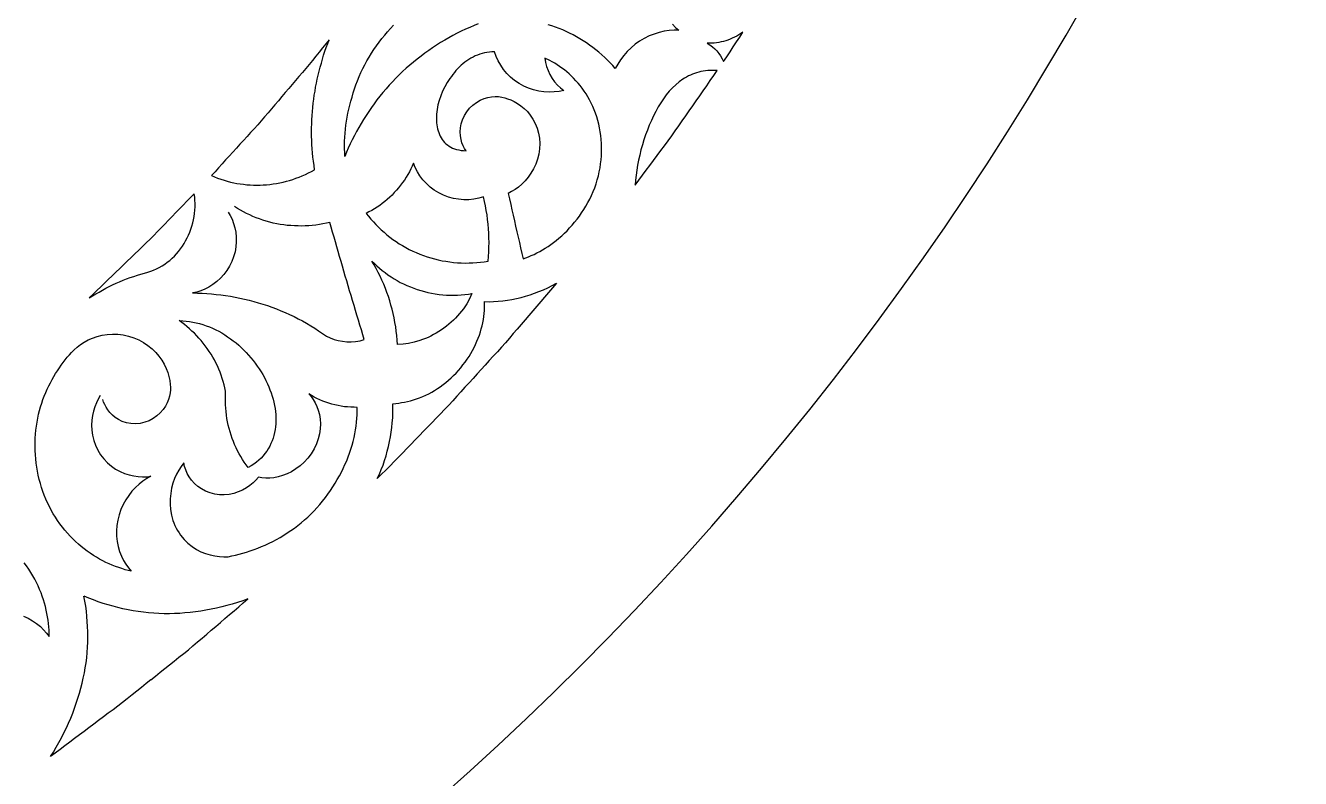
# Model space of a CAD drawing. Extents: x -1903 to -234, y -575 to 545.
# Drawn here: x -1047.8 to -816.3, y -431.3 to -294.6 of the extents above; entities that cross this region are included whole.
import ezdxf

# ---------------------------------------------------------------- set-up
doc = ezdxf.new("R2010")
doc.units = 0
doc.layers.add('LAYER_1', color=18, linetype='CONTINUOUS')

msp = doc.modelspace()

# ---------------------------------------------------------------- linework, layer by layer
at = {"layer": 'LAYER_1'}
msp.add_lwpolyline([(-1342.91, 545.22, 0.414214), (-1902.91, -14.78, 0.414214), (-1342.91, -574.78, 0.414214), (-782.91, -14.78, 0.414214)], format="xyb", close=True, dxfattribs=at)
for points in [[(-965.57, -294.35), (-966.35, -294.65), (-967.13, -294.99), (-967.9, -295.32), (-968.67, -295.69), (-969.43, -296.06), (-970.19, -296.46), (-970.94, -296.87), (-971.68, -297.3), (-972.42, -297.74), (-973.14, -298.21), (-973.86, -298.68), (-974.56, -299.19), (-975.26, -299.69), (-975.96, -300.22), (-976.66, -300.74), (-977.34, -301.29), (-978.02, -301.83), (-978.67, -302.41), (-979.32, -302.99), (-979.95, -303.6), (-980.57, -304.21), (-981.17, -304.84), (-981.77, -305.47), (-982.33, -306.13), (-982.9, -306.79), (-983.43, -307.47), (-983.97, -308.15), (-984.47, -308.85), (-984.98, -309.55), (-985.45, -310.27), (-985.93, -310.97), (-986.39, -311.69), (-986.84, -312.41), (-987.27, -313.15), (-987.69, -313.88), (-988.08, -314.62), (-988.46, -315.37), (-988.81, -316.12), (-989.17, -316.88), (-989.48, -317.64), (-989.8, -318.41), (-989.83, -317.72), (-989.85, -317.03), (-989.84, -316.33), (-989.84, -315.63), (-989.8, -314.91), (-989.76, -314.2), (-989.68, -313.48), (-989.61, -312.76), (-989.5, -312.03), (-989.39, -311.3), (-989.24, -310.56), (-989.09, -309.83), (-988.9, -309.1), (-988.72, -308.36), (-988.5, -307.63), (-988.29, -306.88), (-988.04, -306.14), (-987.79, -305.4), (-987.5, -304.66), (-987.21, -303.93), (-986.88, -303.2), (-986.55, -302.48), (-986.17, -301.77), (-985.8, -301.06), (-985.39, -300.37), (-984.98, -299.67), (-984.53, -299), (-984.08, -298.33), (-983.59, -297.68), (-983.1, -297.03), (-982.57, -296.41), (-982.05, -295.79), (-981.49, -295.19), (-980.95, -294.58)], [(-930.31, -294.38), (-929.76, -294.98), (-929.18, -295.52), (-930.04, -295.51), (-930.94, -295.57), (-931.85, -295.7), (-932.77, -295.91), (-933.68, -296.19), (-934.58, -296.55), (-935.45, -296.99), (-936.3, -297.49), (-937.1, -298.06), (-937.85, -298.69), (-938.55, -299.38), (-939.18, -300.1), (-939.76, -300.86), (-940.26, -301.65), (-940.7, -302.45), (-941.17, -301.93), (-941.64, -301.41), (-942.13, -300.92), (-942.63, -300.43), (-943.16, -299.96), (-943.68, -299.5), (-944.23, -299.06), (-944.78, -298.62), (-945.36, -298.21), (-945.93, -297.8), (-946.53, -297.43), (-947.12, -297.05), (-947.74, -296.71), (-948.35, -296.36), (-948.99, -296.05), (-949.62, -295.74), (-950.26, -295.46), (-950.91, -295.19), (-951.56, -294.95), (-952.22, -294.7), (-952.88, -294.5)], [(-1010.98, -328.5), (-1010.61, -329.13), (-1010.28, -329.82), (-1010, -330.56), (-1009.77, -331.34), (-1009.61, -332.17), (-1009.52, -333.03), (-1009.51, -333.91), (-1009.58, -334.81), (-1009.74, -335.71), (-1009.99, -336.6), (-1010.32, -337.48), (-1010.74, -338.31), (-1011.23, -339.11), (-1011.78, -339.84), (-1012.4, -340.52), (-1013.06, -341.12), (-1013.75, -341.66), (-1014.47, -342.11), (-1015.2, -342.49), (-1015.96, -342.79), (-1016.7, -343.01), (-1017.43, -343.17), (-1016.58, -343.2), (-1015.72, -343.24), (-1014.86, -343.3), (-1014, -343.36), (-1013.15, -343.45), (-1012.29, -343.54), (-1011.44, -343.66), (-1010.59, -343.79), (-1009.74, -343.95), (-1008.88, -344.11), (-1008.04, -344.3), (-1007.19, -344.5), (-1006.35, -344.73), (-1005.51, -344.96), (-1004.68, -345.22), (-1003.85, -345.48), (-1003.03, -345.78), (-1002.21, -346.08), (-1001.41, -346.41), (-1000.61, -346.75), (-999.82, -347.11), (-999.03, -347.48), (-998.27, -347.87), (-997.5, -348.27), (-996.75, -348.69), (-996, -349.12), (-995.28, -349.58), (-994.56, -350.03), (-993.86, -350.52), (-993.16, -351), (-992.48, -351.33), (-991.76, -351.61), (-991.01, -351.82), (-990.23, -351.96), (-989.44, -352.04), (-988.64, -352.04), (-987.84, -351.98), (-987.05, -351.85), (-986.28, -351.66), (-986.54, -350.77), (-986.8, -349.89), (-987.06, -349.01), (-987.33, -348.12), (-987.6, -347.23), (-987.87, -346.34), (-988.14, -345.45), (-988.4, -344.56), (-988.66, -343.67), (-988.93, -342.78), (-989.2, -341.89), (-989.46, -341), (-989.72, -340.11), (-989.98, -339.23), (-990.24, -338.34), (-990.5, -337.45), (-990.76, -336.57), (-991.02, -335.68), (-991.27, -334.8), (-991.52, -333.91), (-991.77, -333.03), (-992.02, -332.15), (-992.28, -331.26), (-992.53, -330.38), (-993.16, -330.52), (-993.79, -330.65), (-994.43, -330.76), (-995.06, -330.86), (-995.71, -330.92), (-996.35, -330.98), (-997, -331.01), (-997.65, -331.04), (-998.3, -331.03), (-998.95, -331.02), (-999.6, -330.97), (-1000.25, -330.92), (-1000.89, -330.83), (-1001.54, -330.74), (-1002.17, -330.62), (-1002.81, -330.49), (-1003.44, -330.33), (-1004.06, -330.16), (-1004.67, -329.96), (-1005.29, -329.76), (-1005.88, -329.53), (-1006.48, -329.3), (-1007.06, -329.03), (-1007.63, -328.76), (-1008.19, -328.47), (-1008.75, -328.17), (-1009.28, -327.84), (-1009.81, -327.52)], [(-1034.21, -361.81), (-1034.57, -362.44), (-1034.89, -363.11), (-1035.18, -363.85), (-1035.43, -364.61), (-1035.62, -365.43), (-1035.74, -366.28), (-1035.78, -367.17), (-1035.74, -368.08), (-1035.61, -369.01), (-1035.39, -369.93), (-1035.06, -370.83), (-1034.65, -371.71), (-1034.14, -372.53), (-1033.56, -373.3), (-1032.9, -374), (-1032.18, -374.61), (-1031.41, -375.15), (-1030.61, -375.59), (-1029.79, -375.94), (-1028.96, -376.21), (-1028.13, -376.4), (-1027.31, -376.51), (-1026.52, -376.55), (-1025.76, -376.53), (-1025.03, -376.45), (-1025.74, -376.86), (-1026.45, -377.34), (-1027.15, -377.88), (-1027.82, -378.49), (-1028.45, -379.17), (-1029.04, -379.92), (-1029.58, -380.72), (-1030.05, -381.58), (-1030.46, -382.49), (-1030.79, -383.43), (-1031.03, -384.4), (-1031.18, -385.38), (-1031.25, -386.37), (-1031.23, -387.34), (-1031.13, -388.3), (-1030.95, -389.22), (-1030.69, -390.1), (-1030.37, -390.93), (-1029.98, -391.71), (-1029.55, -392.43), (-1029.08, -393.09), (-1028.57, -393.69), (-1029.14, -393.54), (-1029.7, -393.4), (-1030.28, -393.21), (-1030.86, -393.03), (-1031.44, -392.81), (-1032.02, -392.58), (-1032.6, -392.33), (-1033.17, -392.07), (-1033.75, -391.77), (-1034.32, -391.47), (-1034.89, -391.14), (-1035.45, -390.8), (-1036.01, -390.42), (-1036.56, -390.05), (-1037.1, -389.63), (-1037.64, -389.21), (-1038.17, -388.76), (-1038.69, -388.3), (-1039.19, -387.8), (-1039.69, -387.31), (-1040.16, -386.77), (-1040.64, -386.24), (-1041.08, -385.67), (-1041.53, -385.1), (-1041.94, -384.49), (-1042.35, -383.88), (-1042.73, -383.25), (-1043.11, -382.61), (-1043.44, -381.94), (-1043.78, -381.28), (-1044.08, -380.59), (-1044.37, -379.9), (-1044.62, -379.19), (-1044.88, -378.48), (-1045.08, -377.75), (-1045.29, -377.02), (-1045.45, -376.28), (-1045.61, -375.55), (-1045.72, -374.8), (-1045.84, -374.06), (-1045.91, -373.3), (-1045.98, -372.54), (-1046.01, -371.79), (-1046.04, -371.03), (-1046.02, -370.29), (-1046.01, -369.54), (-1045.94, -368.8), (-1045.88, -368.06), (-1045.78, -367.34), (-1045.68, -366.61), (-1045.54, -365.91), (-1045.39, -365.2), (-1045.21, -364.52), (-1045.03, -363.84), (-1044.82, -363.18), (-1044.6, -362.52), (-1044.36, -361.89), (-1044.11, -361.25), (-1043.83, -360.65), (-1043.56, -360.04), (-1043.26, -359.47), (-1042.96, -358.89), (-1042.63, -358.35), (-1042.31, -357.81), (-1041.96, -357.29), (-1041.62, -356.78), (-1041.27, -356.29), (-1040.92, -355.79), (-1040.55, -355.32), (-1040.19, -354.86), (-1039.81, -354.42), (-1039.44, -353.99), (-1038.94, -353.49), (-1038.39, -353), (-1037.78, -352.53), (-1037.1, -352.1), (-1036.37, -351.71), (-1035.59, -351.37), (-1034.75, -351.08), (-1033.86, -350.87), (-1032.94, -350.72), (-1031.98, -350.67), (-1031.01, -350.69), (-1030.04, -350.81), (-1029.07, -351.02), (-1028.12, -351.32), (-1027.21, -351.71), (-1026.34, -352.18), (-1025.54, -352.71), (-1024.8, -353.31), (-1024.13, -353.96), (-1023.54, -354.66), (-1023.03, -355.38), (-1022.59, -356.12), (-1022.24, -356.87), (-1021.95, -357.62), (-1021.74, -358.37), (-1021.59, -359.09), (-1021.5, -359.8), (-1021.46, -360.28), (-1021.47, -360.78), (-1021.52, -361.33), (-1021.63, -361.9), (-1021.8, -362.5), (-1022.05, -363.12), (-1022.38, -363.74), (-1022.8, -364.35), (-1023.31, -364.94), (-1023.91, -365.49), (-1024.59, -365.97), (-1025.34, -366.36), (-1026.14, -366.66), (-1026.98, -366.85), (-1027.83, -366.93), (-1028.66, -366.88), (-1029.45, -366.74), (-1030.2, -366.49), (-1030.87, -366.17), (-1031.48, -365.78), (-1032.01, -365.35), (-1032.46, -364.89), (-1032.84, -364.41), (-1033.15, -363.93), (-1033.4, -363.45), (-1033.6, -362.98), (-1033.75, -362.53)], [(-1048.15, -401.85), (-1047.29, -402.23), (-1046.49, -402.67), (-1045.75, -403.17), (-1045.08, -403.72), (-1044.48, -404.3), (-1043.94, -404.91), (-1043.47, -405.54), (-1043.49, -404.95), (-1043.5, -404.37), (-1043.55, -403.77), (-1043.6, -403.17), (-1043.68, -402.56), (-1043.76, -401.95), (-1043.88, -401.34), (-1044, -400.72), (-1044.16, -400.1), (-1044.32, -399.48), (-1044.52, -398.85), (-1044.72, -398.23), (-1044.96, -397.6), (-1045.21, -396.97), (-1045.49, -396.35), (-1045.78, -395.73), (-1046.11, -395.12), (-1046.44, -394.51), (-1046.81, -393.91), (-1047.19, -393.32), (-1047.6, -392.73), (-1048.02, -392.15)], [(-1025.04, -413.4), (-1025.89, -414.08), (-1026.74, -414.76), (-1027.59, -415.45), (-1028.44, -416.13), (-1029.3, -416.81), (-1030.15, -417.5), (-1031.02, -418.16), (-1031.89, -418.81), (-1032.76, -419.47), (-1033.63, -420.12), (-1034.51, -420.78), (-1035.38, -421.44), (-1036.25, -422.09), (-1037.13, -422.75), (-1038, -423.4), (-1038.87, -424.06), (-1039.74, -424.71), (-1040.62, -425.37), (-1041.49, -426.02), (-1042.36, -426.68), (-1043.24, -427.33), (-1042.71, -426.49), (-1042.2, -425.63), (-1041.71, -424.76), (-1041.24, -423.89), (-1040.79, -423.02), (-1040.36, -422.13), (-1039.96, -421.25), (-1039.57, -420.35), (-1039.21, -419.45), (-1038.87, -418.55), (-1038.55, -417.65), (-1038.25, -416.74), (-1037.97, -415.82), (-1037.72, -414.91), (-1037.49, -413.99), (-1037.28, -413.07), (-1037.09, -412.15), (-1036.93, -411.23), (-1036.79, -410.3), (-1036.67, -409.38), (-1036.58, -408.43), (-1036.52, -407.49), (-1036.48, -406.55), (-1036.47, -405.62), (-1036.47, -404.68), (-1036.5, -403.74), (-1036.55, -402.81), (-1036.63, -401.88), (-1036.73, -400.95), (-1036.85, -400.03), (-1036.99, -399.11), (-1037.16, -398.19)], [(-1025.02, -413.39), (-1024.17, -412.71), (-1023.32, -412.02), (-1022.47, -411.34), (-1021.61, -410.66), (-1020.76, -409.98), (-1019.91, -409.29), (-1019.06, -408.61), (-1018.21, -407.93), (-1017.37, -407.23), (-1016.54, -406.52), (-1015.71, -405.81), (-1014.88, -405.1), (-1014.05, -404.39), (-1013.22, -403.69), (-1012.39, -402.98), (-1011.56, -402.27), (-1010.73, -401.56), (-1009.9, -400.85), (-1009.07, -400.14), (-1008.24, -399.43), (-1007.41, -398.72), (-1008.35, -399.05), (-1009.3, -399.36), (-1010.25, -399.65), (-1011.2, -399.92), (-1012.15, -400.16), (-1013.1, -400.39), (-1014.06, -400.59), (-1015.01, -400.77), (-1015.96, -400.92), (-1016.92, -401.06), (-1017.87, -401.17), (-1018.82, -401.26), (-1019.77, -401.33), (-1020.71, -401.38), (-1021.66, -401.4), (-1022.6, -401.4), (-1023.54, -401.37), (-1024.49, -401.31), (-1025.44, -401.23), (-1026.38, -401.13), (-1027.31, -401.01), (-1028.24, -400.86), (-1029.16, -400.69), (-1030.08, -400.5), (-1030.99, -400.29), (-1031.89, -400.05), (-1032.79, -399.8), (-1033.68, -399.52), (-1034.56, -399.22), (-1035.43, -398.9), (-1036.3, -398.55), (-1037.15, -398.19)]]:
    msp.add_lwpolyline(points, dxfattribs=at)
for points in [[(-924.02, -297.86), (-923.54, -298.16), (-923.09, -298.49), (-922.66, -298.86), (-922.27, -299.27), (-921.91, -299.71), (-921.59, -300.17), (-921.3, -300.67), (-921.05, -301.2), (-920.46, -300.31), (-919.88, -299.42), (-919.29, -298.53), (-918.71, -297.64), (-918.12, -296.75), (-917.54, -295.86), (-917.91, -296.11), (-918.29, -296.35), (-918.67, -296.57), (-919.06, -296.77), (-919.46, -296.96), (-919.86, -297.13), (-920.26, -297.28), (-920.67, -297.42), (-921.08, -297.54), (-921.5, -297.64), (-921.92, -297.72), (-922.34, -297.79), (-922.76, -297.83), (-923.18, -297.86), (-923.6, -297.87)], [(-1014.02, -321.89), (-1013.46, -322.13), (-1012.89, -322.35), (-1012.31, -322.55), (-1011.74, -322.73), (-1011.15, -322.9), (-1010.57, -323.05), (-1009.98, -323.18), (-1009.39, -323.3), (-1008.8, -323.39), (-1008.2, -323.47), (-1007.6, -323.54), (-1007, -323.58), (-1006.4, -323.61), (-1005.8, -323.62), (-1005.2, -323.61), (-1004.6, -323.58), (-1004, -323.54), (-1003.4, -323.48), (-1002.8, -323.4), (-1002.2, -323.31), (-1001.61, -323.19), (-1001.02, -323.06), (-1000.42, -322.92), (-999.84, -322.75), (-999.25, -322.57), (-998.67, -322.37), (-998.09, -322.15), (-997.52, -321.92), (-996.96, -321.67), (-996.39, -321.4), (-995.84, -321.12), (-995.29, -320.81), (-995.4, -320.05), (-995.51, -319.29), (-995.59, -318.54), (-995.67, -317.78), (-995.72, -317.02), (-995.78, -316.26), (-995.81, -315.5), (-995.83, -314.75), (-995.84, -313.99), (-995.84, -313.24), (-995.82, -312.49), (-995.79, -311.74), (-995.75, -310.99), (-995.7, -310.24), (-995.62, -309.5), (-995.55, -308.76), (-995.45, -308.02), (-995.35, -307.28), (-995.22, -306.55), (-995.1, -305.82), (-994.95, -305.09), (-994.8, -304.36), (-994.62, -303.64), (-994.45, -302.92), (-994.26, -302.2), (-994.07, -301.47), (-993.86, -300.75), (-993.65, -300.04), (-993.41, -299.33), (-993.18, -298.62), (-992.92, -297.92), (-992.65, -297.22), (-993.25, -297.97), (-993.85, -298.72), (-994.45, -299.47), (-995.05, -300.22), (-995.66, -300.97), (-996.26, -301.71), (-996.88, -302.44), (-997.51, -303.17), (-998.13, -303.9), (-998.75, -304.63), (-999.38, -305.36), (-1000, -306.09), (-1000.62, -306.82), (-1001.25, -307.55), (-1001.87, -308.29), (-1002.49, -309.02), (-1003.12, -309.75), (-1003.74, -310.48), (-1004.36, -311.21), (-1004.99, -311.94), (-1005.62, -312.66), (-1006.27, -313.37), (-1006.91, -314.08), (-1007.56, -314.79), (-1008.2, -315.5), (-1008.85, -316.21), (-1009.5, -316.92), (-1010.14, -317.63), (-1010.79, -318.34), (-1011.44, -319.05), (-1012.08, -319.76), (-1012.73, -320.47), (-1013.37, -321.18)], [(-967.79, -317.39), (-968.07, -316.95), (-968.32, -316.46), (-968.54, -315.91), (-968.7, -315.31), (-968.81, -314.66), (-968.85, -313.97), (-968.81, -313.24), (-968.68, -312.49), (-968.44, -311.74), (-968.11, -311), (-967.68, -310.31), (-967.17, -309.66), (-966.58, -309.1), (-965.93, -308.61), (-965.24, -308.22), (-964.54, -307.92), (-963.85, -307.71), (-963.17, -307.58), (-962.51, -307.53), (-961.89, -307.56), (-961.31, -307.64), (-960.78, -307.77), (-960.29, -307.94), (-959.68, -308.16), (-959.06, -308.45), (-958.44, -308.8), (-957.83, -309.22), (-957.23, -309.71), (-956.66, -310.28), (-956.13, -310.93), (-955.65, -311.64), (-955.23, -312.43), (-954.89, -313.27), (-954.63, -314.17), (-954.46, -315.11), (-954.39, -316.08), (-954.44, -317.04), (-954.58, -317.99), (-954.82, -318.92), (-955.14, -319.82), (-955.54, -320.67), (-956.01, -321.46), (-956.53, -322.19), (-957.09, -322.85), (-957.68, -323.45), (-958.29, -323.97), (-958.91, -324.42), (-959.53, -324.8), (-960.14, -325.13), (-959.92, -326.12), (-959.7, -327.11), (-959.48, -328.1), (-959.26, -329.09), (-959.03, -330.08), (-958.8, -331.08), (-958.57, -332.07), (-958.35, -333.06), (-958.12, -334.04), (-957.9, -335.02), (-957.67, -336.01), (-957.45, -336.99), (-956.46, -336.62), (-955.95, -336.4), (-955.45, -336.19), (-954.93, -335.93), (-954.43, -335.67), (-953.93, -335.37), (-953.43, -335.07), (-952.92, -334.73), (-952.42, -334.4), (-951.92, -334.02), (-951.42, -333.64), (-950.93, -333.22), (-950.43, -332.8), (-949.95, -332.34), (-949.47, -331.88), (-949.01, -331.38), (-948.54, -330.88), (-948.1, -330.34), (-947.65, -329.8), (-947.23, -329.22), (-946.82, -328.64), (-946.43, -328.03), (-946.04, -327.42), (-945.69, -326.78), (-945.34, -326.14), (-945.02, -325.47), (-944.71, -324.8), (-944.44, -324.1), (-944.19, -323.4), (-943.99, -322.68), (-943.78, -321.95), (-943.63, -321.22), (-943.48, -320.49), (-943.38, -319.75), (-943.28, -319.01), (-943.23, -318.27), (-943.19, -317.53), (-943.19, -316.8), (-943.2, -316.06), (-943.26, -315.34), (-943.32, -314.62), (-943.44, -313.92), (-943.55, -313.22), (-943.71, -312.54), (-943.87, -311.87), (-944.08, -311.22), (-944.29, -310.56), (-944.54, -309.95), (-944.79, -309.33), (-945.08, -308.74), (-945.36, -308.16), (-945.69, -307.61), (-946.01, -307.06), (-946.36, -306.55), (-946.72, -306.04), (-947.09, -305.56), (-947.47, -305.09), (-947.87, -304.66), (-948.27, -304.22), (-948.68, -303.83), (-949.1, -303.43), (-949.53, -303.08), (-949.95, -302.72), (-950.39, -302.4), (-950.82, -302.08), (-951.26, -301.8), (-951.7, -301.51), (-952.15, -301.26), (-952.59, -301.01), (-953.47, -300.57), (-953.36, -301.34), (-953.17, -302.1), (-952.92, -302.84), (-952.58, -303.56), (-952.18, -304.24), (-951.72, -304.88), (-951.2, -305.46), (-950.63, -305.98), (-950.02, -306.43), (-950.89, -306.6), (-951.8, -306.71), (-952.73, -306.75), (-953.66, -306.7), (-954.61, -306.57), (-955.54, -306.35), (-956.45, -306.04), (-957.34, -305.65), (-958.18, -305.18), (-958.98, -304.63), (-959.71, -304.01), (-960.39, -303.34), (-960.99, -302.62), (-961.51, -301.85), (-961.97, -301.07), (-962.35, -300.26), (-962.65, -299.45), (-963.12, -299.45), (-963.57, -299.49), (-964.02, -299.55), (-964.46, -299.63), (-964.89, -299.73), (-965.31, -299.86), (-965.73, -300.01), (-966.13, -300.18), (-966.53, -300.37), (-966.91, -300.57), (-967.29, -300.8), (-967.65, -301.04), (-968.01, -301.3), (-968.36, -301.58), (-968.69, -301.87), (-969.01, -302.17), (-969.33, -302.49), (-969.63, -302.82), (-969.92, -303.16), (-970.2, -303.52), (-970.47, -303.88), (-970.73, -304.24), (-971.23, -305), (-971.67, -305.78), (-972.06, -306.58), (-972.4, -307.4), (-972.68, -308.23), (-972.9, -309.06), (-973.06, -309.89), (-973.12, -310.3), (-973.16, -310.71), (-973.18, -311.11), (-973.19, -311.51), (-973.18, -311.9), (-973.16, -312.29), (-973.12, -312.67), (-973.06, -313.04), (-972.98, -313.4), (-972.89, -313.75), (-972.77, -314.09), (-972.64, -314.42), (-972.49, -314.74), (-972.32, -315.04), (-972.14, -315.33), (-971.93, -315.6), (-971.7, -315.86), (-971.45, -316.1), (-971.18, -316.32), (-970.89, -316.53), (-970.58, -316.71), (-970.25, -316.88), (-969.9, -317.02), (-969.52, -317.14), (-969.12, -317.24), (-968.7, -317.31), (-968.26, -317.36)], [(-937.11, -323.6), (-936.44, -322.71), (-935.78, -321.82), (-935.12, -320.93), (-934.45, -320.03), (-933.79, -319.14), (-933.12, -318.25), (-932.46, -317.36), (-931.79, -316.47), (-931.13, -315.58), (-930.46, -314.68), (-929.82, -313.78), (-929.19, -312.86), (-928.55, -311.95), (-927.92, -311.04), (-927.28, -310.13), (-926.64, -309.22), (-926.01, -308.3), (-925.37, -307.39), (-924.74, -306.48), (-924.1, -305.57), (-923.46, -304.65), (-922.83, -303.74), (-922.19, -302.83), (-922.64, -302.8), (-923.08, -302.79), (-923.51, -302.8), (-923.93, -302.82), (-924.35, -302.87), (-924.76, -302.93), (-925.16, -303), (-925.56, -303.1), (-925.95, -303.21), (-926.33, -303.34), (-926.7, -303.48), (-927.07, -303.64), (-927.43, -303.81), (-927.78, -304), (-928.12, -304.2), (-928.46, -304.41), (-929.11, -304.88), (-929.74, -305.4), (-930.34, -305.97), (-930.91, -306.58), (-931.45, -307.24), (-931.97, -307.94), (-932.46, -308.67), (-932.92, -309.43), (-933.35, -310.23), (-933.76, -311.05), (-934.15, -311.89), (-934.53, -312.75), (-934.88, -313.62), (-935.21, -314.5), (-935.52, -315.4), (-935.79, -316.32), (-936.05, -317.23), (-936.27, -318.15), (-936.48, -319.08), (-936.65, -320), (-936.8, -320.91), (-936.93, -321.82), (-937.03, -322.72)], [(-985.93, -328.76), (-985.51, -329.27), (-985.09, -329.79), (-984.63, -330.28), (-984.18, -330.78), (-983.7, -331.25), (-983.21, -331.73), (-982.69, -332.17), (-982.18, -332.62), (-981.63, -333.04), (-981.09, -333.46), (-980.51, -333.85), (-979.94, -334.24), (-979.34, -334.59), (-978.74, -334.95), (-978.12, -335.27), (-977.49, -335.59), (-976.85, -335.87), (-976.21, -336.14), (-975.54, -336.38), (-974.88, -336.62), (-974.21, -336.82), (-973.53, -337.02), (-972.84, -337.18), (-972.16, -337.33), (-971.46, -337.44), (-970.76, -337.56), (-970.06, -337.63), (-969.36, -337.7), (-968.66, -337.73), (-967.96, -337.75), (-967.26, -337.74), (-966.56, -337.73), (-965.87, -337.67), (-965.17, -337.62), (-964.49, -337.53), (-963.8, -337.44), (-963.74, -336.59), (-963.68, -335.74), (-963.65, -334.89), (-963.63, -334.04), (-963.65, -333.2), (-963.67, -332.36), (-963.73, -331.52), (-963.79, -330.68), (-963.88, -329.86), (-963.98, -329.03), (-964.12, -328.21), (-964.27, -327.39), (-964.46, -326.57), (-964.65, -325.76), (-965.49, -326), (-966.36, -326.17), (-967.28, -326.26), (-968.21, -326.27), (-969.15, -326.19), (-970.08, -326.03), (-971, -325.78), (-971.9, -325.44), (-972.75, -325.02), (-973.56, -324.53), (-974.31, -323.96), (-975, -323.34), (-975.62, -322.66), (-976.16, -321.94), (-976.63, -321.19), (-977.03, -320.42), (-977.35, -319.65), (-977.58, -320.16), (-977.82, -320.68), (-978.09, -321.19), (-978.37, -321.7), (-978.67, -322.19), (-978.98, -322.69), (-979.33, -323.16), (-979.67, -323.64), (-980.04, -324.1), (-980.42, -324.55), (-980.82, -324.98), (-981.23, -325.41), (-981.66, -325.81), (-982.09, -326.21), (-982.55, -326.58), (-983, -326.95), (-983.47, -327.29), (-983.95, -327.63), (-984.44, -327.93), (-984.92, -328.23), (-985.43, -328.49)], [(-1036.22, -344.05), (-1035.62, -343.7), (-1035.02, -343.34), (-1034.41, -343.01), (-1033.81, -342.66), (-1033.2, -342.34), (-1032.59, -342.02), (-1031.96, -341.72), (-1031.34, -341.43), (-1030.7, -341.16), (-1030.07, -340.89), (-1029.42, -340.64), (-1028.78, -340.4), (-1028.12, -340.18), (-1027.47, -339.96), (-1026.81, -339.78), (-1026.15, -339.58), (-1025.59, -339.43), (-1025.05, -339.25), (-1024.51, -339.04), (-1023.99, -338.8), (-1023.48, -338.54), (-1022.99, -338.26), (-1022.5, -337.95), (-1022.04, -337.62), (-1021.59, -337.27), (-1021.15, -336.9), (-1020.74, -336.5), (-1020.36, -336.08), (-1019.99, -335.64), (-1019.64, -335.18), (-1019.3, -334.71), (-1018.99, -334.22), (-1018.7, -333.72), (-1018.43, -333.21), (-1018.18, -332.68), (-1017.95, -332.15), (-1017.75, -331.6), (-1017.57, -331.04), (-1017.41, -330.48), (-1017.27, -329.91), (-1017.17, -329.33), (-1017.08, -328.74), (-1017.02, -328.15), (-1016.99, -327.56), (-1016.99, -326.97), (-1017.01, -326.37), (-1017.06, -325.77), (-1017.14, -325.17), (-1017.81, -325.86), (-1018.48, -326.55), (-1019.14, -327.24), (-1019.81, -327.93), (-1020.48, -328.61), (-1021.15, -329.3), (-1021.81, -329.99), (-1022.48, -330.68), (-1023.15, -331.37), (-1023.82, -332.06), (-1024.48, -332.74), (-1025.16, -333.42), (-1025.85, -334.09), (-1026.54, -334.75), (-1027.23, -335.42), (-1027.92, -336.09), (-1028.61, -336.76), (-1029.3, -337.42), (-1029.98, -338.09), (-1030.67, -338.76), (-1031.36, -339.42), (-1032.05, -340.09), (-1032.74, -340.76), (-1033.43, -341.43), (-1034.12, -342.09), (-1034.8, -342.76), (-1035.51, -343.41)], [(-984.88, -337.4), (-984.43, -337.84), (-983.97, -338.28), (-983.49, -338.7), (-983, -339.11), (-982.48, -339.5), (-981.97, -339.89), (-981.42, -340.25), (-980.87, -340.61), (-980.3, -340.94), (-979.73, -341.26), (-979.13, -341.55), (-978.53, -341.84), (-977.91, -342.09), (-977.29, -342.34), (-976.66, -342.55), (-976.02, -342.76), (-975.37, -342.93), (-974.71, -343.1), (-974.05, -343.23), (-973.39, -343.35), (-972.71, -343.44), (-972.04, -343.52), (-971.37, -343.56), (-970.69, -343.6), (-970.02, -343.6), (-969.35, -343.59), (-968.69, -343.54), (-968.03, -343.49), (-967.37, -343.4), (-966.72, -343.31), (-967.16, -344.24), (-967.68, -345.17), (-968.28, -346.06), (-968.96, -346.92), (-969.33, -347.33), (-969.7, -347.74), (-970.1, -348.13), (-970.5, -348.51), (-970.93, -348.87), (-971.36, -349.23), (-971.81, -349.57), (-972.26, -349.9), (-972.74, -350.19), (-973.21, -350.49), (-973.7, -350.75), (-974.18, -351.01), (-974.68, -351.24), (-975.18, -351.46), (-975.69, -351.65), (-976.19, -351.83), (-977.21, -352.12), (-978.23, -352.34), (-979.23, -352.48), (-980.22, -352.54), (-980.28, -351.73), (-980.35, -350.92), (-980.46, -350.12), (-980.56, -349.31), (-980.71, -348.52), (-980.85, -347.72), (-981.03, -346.94), (-981.21, -346.15), (-981.43, -345.38), (-981.65, -344.61), (-981.9, -343.85), (-982.16, -343.09), (-982.45, -342.35), (-982.74, -341.61), (-983.06, -340.88), (-983.39, -340.16), (-983.75, -339.46), (-984.1, -338.76), (-984.49, -338.08)], [(-983.91, -376.85), (-983.54, -376.04), (-983.19, -375.23), (-982.87, -374.41), (-982.59, -373.57), (-982.33, -372.72), (-982.09, -371.87), (-981.88, -371.02), (-981.69, -370.17), (-981.53, -369.31), (-981.39, -368.45), (-981.28, -367.59), (-981.19, -366.73), (-981.12, -365.87), (-981.09, -365.02), (-981.07, -364.16), (-981.08, -363.3), (-980.03, -363.19), (-979.5, -363.09), (-978.96, -363), (-978.42, -362.87), (-977.87, -362.74), (-977.32, -362.57), (-976.77, -362.4), (-976.22, -362.19), (-975.67, -361.98), (-975.12, -361.73), (-974.57, -361.48), (-974.03, -361.19), (-973.5, -360.89), (-972.98, -360.54), (-972.47, -360.2), (-971.97, -359.82), (-971.47, -359.44), (-970.99, -359.02), (-970.51, -358.61), (-970.05, -358.16), (-969.6, -357.71), (-969.18, -357.23), (-968.75, -356.76), (-968.36, -356.25), (-967.97, -355.75), (-967.61, -355.22), (-967.25, -354.7), (-966.93, -354.16), (-966.62, -353.62), (-966.34, -353.06), (-966.06, -352.51), (-965.82, -351.95), (-965.58, -351.39), (-965.38, -350.82), (-965.19, -350.26), (-965.03, -349.7), (-964.88, -349.14), (-964.76, -348.58), (-964.65, -348.02), (-964.58, -347.46), (-964.51, -346.91), (-964.48, -346.36), (-964.45, -345.82), (-964.46, -344.76), (-963.63, -344.77), (-962.8, -344.75), (-961.96, -344.69), (-961.13, -344.61), (-960.3, -344.5), (-959.47, -344.36), (-958.64, -344.19), (-957.82, -343.99), (-957, -343.77), (-956.18, -343.51), (-955.37, -343.24), (-954.56, -342.93), (-953.76, -342.59), (-952.97, -342.23), (-952.18, -341.85), (-951.41, -341.43), (-952.12, -342.26), (-952.83, -343.09), (-953.54, -343.93), (-954.25, -344.76), (-954.96, -345.59), (-955.67, -346.42), (-956.38, -347.25), (-957.09, -348.08), (-957.8, -348.91), (-958.51, -349.74), (-959.22, -350.57), (-959.93, -351.4), (-960.64, -352.23), (-961.38, -353.04), (-962.11, -353.85), (-962.85, -354.65), (-963.59, -355.46), (-964.32, -356.27), (-965.06, -357.08), (-965.79, -357.89), (-966.53, -358.7), (-967.26, -359.5), (-968, -360.31), (-968.73, -361.12), (-969.47, -361.93), (-970.21, -362.74), (-970.94, -363.55), (-971.69, -364.34), (-972.45, -365.13), (-973.21, -365.91), (-973.97, -366.69), (-974.74, -367.48), (-975.5, -368.26), (-976.26, -369.05), (-977.02, -369.83), (-977.78, -370.62), (-978.54, -371.4), (-979.3, -372.19), (-980.06, -372.97), (-980.82, -373.76), (-981.58, -374.54), (-982.34, -375.33), (-983.13, -376.09)], [(-1019.87, -348.21), (-1019.24, -348.23), (-1018.62, -348.28), (-1018, -348.36), (-1017.38, -348.46), (-1016.77, -348.59), (-1016.17, -348.74), (-1015.57, -348.92), (-1014.98, -349.12), (-1014.4, -349.34), (-1013.82, -349.59), (-1013.25, -349.86), (-1012.69, -350.14), (-1012.15, -350.45), (-1011.61, -350.78), (-1011.08, -351.12), (-1010.56, -351.49), (-1010.05, -351.87), (-1009.56, -352.26), (-1009.07, -352.68), (-1008.6, -353.1), (-1008.15, -353.54), (-1007.7, -354), (-1007.27, -354.46), (-1006.86, -354.94), (-1006.46, -355.43), (-1006.07, -355.93), (-1005.7, -356.44), (-1005.35, -356.96), (-1005.02, -357.48), (-1004.7, -358.01), (-1004.4, -358.55), (-1004.12, -359.1), (-1003.86, -359.65), (-1003.61, -360.21), (-1003.39, -360.76), (-1003.18, -361.33), (-1003, -361.89), (-1002.84, -362.45), (-1002.7, -363.02), (-1002.58, -363.58), (-1002.48, -364.15), (-1002.41, -364.71), (-1002.36, -365.27), (-1002.33, -365.82), (-1002.33, -366.37), (-1002.35, -366.92), (-1002.39, -367.46), (-1002.47, -367.99), (-1002.56, -368.51), (-1002.68, -369.03), (-1002.83, -369.54), (-1003.01, -370.04), (-1003.21, -370.52), (-1003.44, -371), (-1003.7, -371.46), (-1003.99, -371.91), (-1004.3, -372.34), (-1004.64, -372.76), (-1005.01, -373.16), (-1005.42, -373.55), (-1005.85, -373.91), (-1006.32, -374.25), (-1006.83, -374.56), (-1007.36, -374.86), (-1007.72, -374.38), (-1008.07, -373.89), (-1008.39, -373.39), (-1008.71, -372.88), (-1009, -372.35), (-1009.29, -371.81), (-1009.55, -371.26), (-1009.81, -370.71), (-1010.04, -370.14), (-1010.26, -369.57), (-1010.45, -368.98), (-1010.64, -368.39), (-1010.8, -367.78), (-1010.96, -367.18), (-1011.08, -366.57), (-1011.2, -365.95), (-1011.29, -365.34), (-1011.37, -364.72), (-1011.42, -364.1), (-1011.47, -363.48), (-1011.48, -362.86), (-1011.49, -362.24), (-1011.47, -361.63), (-1011.45, -361.02), (-1011.58, -360.43), (-1011.71, -359.85), (-1011.88, -359.27), (-1012.05, -358.69), (-1012.26, -358.12), (-1012.46, -357.55), (-1012.7, -356.99), (-1012.94, -356.43), (-1013.21, -355.89), (-1013.49, -355.34), (-1013.79, -354.81), (-1014.1, -354.29), (-1014.43, -353.78), (-1014.77, -353.27), (-1015.14, -352.78), (-1015.5, -352.3), (-1015.89, -351.83), (-1016.29, -351.37), (-1016.7, -350.94), (-1017.12, -350.5), (-1017.56, -350.09), (-1018, -349.68), (-1018.46, -349.3), (-1018.92, -348.92), (-1019.4, -348.57)], [(-1019.03, -374.04), (-1019.5, -374.66), (-1019.93, -375.34), (-1020.34, -376.08), (-1020.7, -376.88), (-1021, -377.73), (-1021.25, -378.63), (-1021.42, -379.57), (-1021.53, -380.53), (-1021.54, -381.51), (-1021.47, -382.5), (-1021.29, -383.49), (-1021.16, -383.98), (-1021.02, -384.46), (-1020.83, -384.93), (-1020.65, -385.4), (-1020.41, -385.85), (-1020.18, -386.3), (-1019.9, -386.72), (-1019.62, -387.14), (-1018.99, -387.9), (-1018.29, -388.59), (-1017.54, -389.19), (-1016.74, -389.71), (-1015.92, -390.14), (-1015.08, -390.48), (-1014.23, -390.73), (-1013.39, -390.91), (-1012.57, -391.02), (-1011.76, -391.06), (-1010.98, -391.04), (-1010.32, -390.91), (-1009.66, -390.77), (-1008.99, -390.6), (-1008.32, -390.43), (-1007.64, -390.22), (-1006.96, -390.01), (-1006.28, -389.76), (-1005.6, -389.51), (-1004.92, -389.22), (-1004.24, -388.93), (-1003.57, -388.61), (-1002.89, -388.28), (-1002.23, -387.91), (-1001.56, -387.54), (-1000.9, -387.14), (-1000.25, -386.73), (-999.6, -386.29), (-998.96, -385.85), (-998.34, -385.37), (-997.72, -384.89), (-997.11, -384.37), (-996.51, -383.86), (-995.95, -383.3), (-995.39, -382.74), (-994.86, -382.15), (-994.34, -381.56), (-993.84, -380.94), (-993.34, -380.32), (-992.88, -379.68), (-992.41, -379.04), (-991.99, -378.39), (-991.56, -377.73), (-991.17, -377.05), (-990.78, -376.38), (-990.43, -375.69), (-990.09, -375.01), (-989.78, -374.32), (-989.47, -373.62), (-989.2, -372.92), (-988.94, -372.23), (-988.71, -371.53), (-988.49, -370.83), (-988.3, -370.13), (-988.12, -369.44), (-987.99, -368.73), (-987.86, -368.03), (-987.77, -367.34), (-987.68, -366.64), (-987.63, -365.96), (-987.58, -365.28), (-987.56, -364.61), (-987.54, -363.94), (-988.13, -363.93), (-988.71, -363.92), (-989.3, -363.87), (-989.88, -363.82), (-990.46, -363.73), (-991.04, -363.63), (-991.6, -363.5), (-992.17, -363.36), (-992.72, -363.19), (-993.28, -363.01), (-993.81, -362.8), (-994.34, -362.58), (-994.86, -362.33), (-995.37, -362.08), (-995.86, -361.79), (-996.35, -361.5), (-995.94, -361.98), (-995.56, -362.51), (-995.21, -363.11), (-994.89, -363.76), (-994.63, -364.47), (-994.42, -365.24), (-994.29, -366.06), (-994.23, -366.92), (-994.26, -367.82), (-994.39, -368.74), (-994.62, -369.67), (-994.95, -370.59), (-995.37, -371.49), (-995.89, -372.35), (-996.5, -373.15), (-997.17, -373.89), (-997.9, -374.55), (-998.67, -375.13), (-999.48, -375.62), (-1000.29, -376.02), (-1001.1, -376.33), (-1001.9, -376.56), (-1002.68, -376.71), (-1003.44, -376.78), (-1004.17, -376.78), (-1004.85, -376.73), (-1005.49, -376.64), (-1005.94, -377.15), (-1006.45, -377.64), (-1007.03, -378.12), (-1007.67, -378.56), (-1008.38, -378.96), (-1009.14, -379.29), (-1009.96, -379.56), (-1010.81, -379.74), (-1011.68, -379.82), (-1012.56, -379.81), (-1013.43, -379.69), (-1014.28, -379.48), (-1015.08, -379.16), (-1015.82, -378.76), (-1016.49, -378.29), (-1017.09, -377.75), (-1017.61, -377.17), (-1018.04, -376.56), (-1018.4, -375.93), (-1018.68, -375.29), (-1018.89, -374.66)]]:
    msp.add_lwpolyline(points, close=True, dxfattribs=at)

doc.saveas('drawing.dxf')
